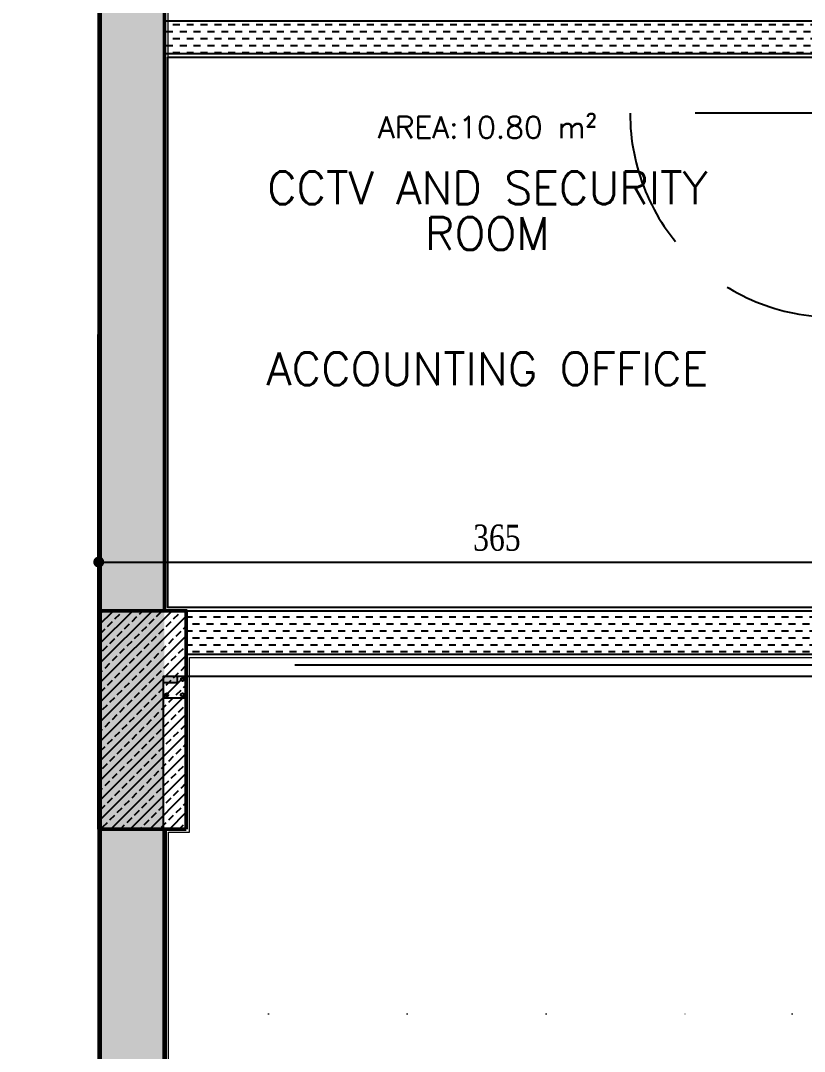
# Model space of a CAD drawing. Extents: x 820 to 5791, y 1495 to 5010.
# Drawn here: x 2018.7 to 2377.8, y 2724.7 to 3196.8 of the extents above; entities that cross this region are included whole.
import ezdxf
from ezdxf.enums import TextEntityAlignment as Align

# ---------------------------------------------------------------- set-up
doc = ezdxf.new("R2010")
doc.units = 0
doc.header["$LTSCALE"] = 20
for name, pattern in [('4118-HT-02-300$0$HIDDEN2', [4.7625, 3.175, -1.5875]), ('CACHE', [0.375, 0.25, -0.125]), ('DOT2', [3.175, 0, -3.175]), ('HIDDEN', [0.375, 0.25, -0.125])]:
    doc.linetypes.add(name, pattern=pattern)
doc.layers.get('DEFPOINTS').update_dxf_attribs({"linetype": 'CONTINUOUS'})
for name, color, linetype, lineweight in [('0_YKA_Dim_int', 183, 'CONTINUOUS', 9), ('_00_TT_PLASTER INTERIOR', 60, 'CONTINUOUS', 0), ('DUVAR', 7, 'CONTINUOUS', 60), ('KOLON', 7, 'CONTINUOUS', 50), ('tefris', 7, 'CONTINUOUS', 13), ('ölç', 63, 'CONTINUOUS', 20)]:
    doc.layers.add(name, color=color, linetype=linetype, lineweight=lineweight)
for name, color, linetype in [('0_YKA_Hidden_Construction', 251, 'HIDDEN'), ('2_V_Wall', 43, 'CONTINUOUS'), ('2_V_Wall_Gasblock', 133, 'CONTINUOUS'), ('accessori ccb', 94, 'CONTINUOUS'), ('Alan', 102, 'CONTINUOUS'), ('Kiriş', 7, 'CONTINUOUS'), ('Oda', 7, 'CONTINUOUS'), ('porta superiore', 5, 'CONTINUOUS'), ('TARAMA', 8, 'CONTINUOUS')]:
    doc.layers.add(name, color=color, linetype=linetype)
doc.layers.add('_00_TT_AREA', color=140, linetype='CONTINUOUS', plot=False)
doc.layers.add('dış ölçü', color=7, linetype='CONTINUOUS', lineweight=20, true_color=0x0d6787)
doc.styles.get("Standard").update_dxf_attribs({"font": 'txttw.shx'})
doc.styles.add('TRS', font='times.ttf', dxfattribs={"width": 0.8})
doc.dimstyles.new('dış ölçü', dxfattribs={"dimtxt": 12, "dimasz": 5, "dimexe": 5, "dimexo": 35, "dimgap": 5, "dimtad": 1, "dimdec": 0, "dimdsep": 46, "dimtxsty": 'TRS', "dimblk": 'DOT', "dimcen": 0, "dimdle": 0.1, "dimclrd": 256, "dimclre": 256, "dimclrt": 73, "dimadec": 0, "dimazin": 0, "dimtfac": 0.3, "dimtdec": 0, "dimtix": 1, "dimtmove": 2, "dimatfit": 3, "dimldrblk": 'DOT', "dimfxl": 1, "dimfxlon": 1, "dimtolj": 1, "dimarcsym": 0})
pattern_1 = [(45, (5164.587, -4629.65), (-4.490128, 4.490128), []), (45, (5169.077, -4629.65), (-4.490128, 4.490128), [3.175, -1.5875])]

# ---------------------------------------------------------------- blocks, each defined once
blk = doc.blocks.new('_Dot')
at = {"layer": 'ölç', "color": 0, "lineweight": -2}
blk.add_line((-0.5, 0), (-1, 0), dxfattribs=at)
at = {"layer": 'ölç', "color": 0, "const_width": 0.5}
blk.add_lwpolyline([(-0.25, 0, 1), (0.25, 0, 1)], format="xyb", close=True, dxfattribs=at)
blk = doc.blocks.new('*D168')
at = {"layer": 'DEFPOINTS', "color": 0, "transparency": 16777216}
for p in [(2059.03, 3686.77), (1894.18, 2926.55), (1894.18, 2926.55)]:
    blk.add_point(p, dxfattribs=at)
at = {"layer": 'dış ölçü', "lineweight": -2, "transparency": 16777216}
for p, q in [((1895.18, 3686.77), (1889.18, 3686.77)), ((1894.18, 3681.77), (1894.18, 2931.55)), ((1894.18, 2926.55), (1899.18, 2926.55))]:
    blk.add_line(p, q, dxfattribs=at)
at = {"layer": 'dış ölçü', "lineweight": -2, "transparency": 16777216, "xscale": 5, "yscale": 5, "zscale": 5}
for p, rotation in [((1894.18, 3686.77), 90), ((1894.18, 2926.55), 270)]:
    blk.add_blockref('_Dot', p, dxfattribs=dict(at, rotation=rotation))
at = {"layer": 'dış ölçü', "color": 73, "transparency": 16777216, "insert": (1883.06, 3306.66), "char_height": 12, "attachment_point": 5, "rotation": 90, "style": 'TRS'}
blk.add_mtext('\\A1;760', dxfattribs=at)
blk = doc.blocks.new('*D170')
at = {"layer": 'DEFPOINTS', "color": 0, "transparency": 16777216}
for p in [(2419.39, 2948.83), (2054.52, 2926.55), (2419.39, 2926.55)]:
    blk.add_point(p, dxfattribs=at)
at = {"layer": 'dış ölçü', "lineweight": -2, "transparency": 16777216}
for p, q in [((2054.52, 2948.83), (2054.52, 2953.83)), ((2419.39, 2948.83), (2419.39, 2953.83)), ((2059.52, 2948.83), (2414.39, 2948.83))]:
    blk.add_line(p, q, dxfattribs=at)
at = {"layer": 'dış ölçü', "lineweight": -2, "transparency": 16777216, "xscale": 5, "yscale": 5, "zscale": 5, "rotation": 180}
blk.add_blockref('_Dot', (2054.52, 2948.83), dxfattribs=at)
at = {"layer": 'dış ölçü', "lineweight": -2, "transparency": 16777216, "xscale": 5, "yscale": 5, "zscale": 5}
blk.add_blockref('_Dot', (2419.39, 2948.83), dxfattribs=at)
at = {"layer": 'dış ölçü', "color": 73, "transparency": 16777216, "insert": (2236.96, 2959.93), "char_height": 12, "attachment_point": 5, "style": 'TRS'}
blk.add_mtext('\\A1;365', dxfattribs=at)
blk = doc.blocks.new('TRHTRHT')
at = {"layer": 'accessori ccb'}
h = blk.add_hatch(color=1, dxfattribs=at)
h.dxf.hatch_style = 1
h.paths.add_polyline_path([(32738.36, 4640.49), (32738.36, 4637.51), (32732.03, 4637.51), (32732.03, 4640.49)])
at = {"layer": 'accessori ccb', "color": 8}
blk.add_lwpolyline([(32732.03, 4640.49), (32742.03, 4640.49), (32742.03, 4630.49), (32732.03, 4630.49), (32732.03, 4640.49)], dxfattribs=at)
blk.add_lwpolyline([(32738.36, 4640.49), (32738.36, 4637.51), (32732.03, 4637.51), (32732.03, 4640.49)], close=True, dxfattribs=at)
for centre in [(32740.7, 4638.97), (32733.51, 4631.95), (32740.7, 4631.95)]:
    blk.add_circle(centre, 0.742, dxfattribs=at)
at = {"layer": 'porta superiore'}
blk.add_lwpolyline([(33077.03, 4640.49), (33077.03, 3868.81), (32732.03, 3868.81), (32732.03, 4640.49)], close=True, dxfattribs=at)
at = {"layer": 'tefris', "color": 136, "linetype": 'DOT2'}
for p, q in [((32780.15, 4485.77), (33020.15, 4485.77)), ((32780.15, 4485.77), (32780.15, 3995.77)), ((33020.15, 4485.77), (33020.15, 3995.77))]:
    blk.add_line(p, q, dxfattribs=at)
blk = doc.blocks.new('mek kap')
at = {"layer": '0_YKA_Hidden_Construction', "linetype": '4118-HT-02-300$0$HIDDEN2', "elevation": 0}
blk.add_lwpolyline([(39330.49, 96833.4), (39330.49, 96926.75)], dxfattribs=at)
at = {"layer": '0_YKA_Hidden_Construction', "linetype": '4118-HT-02-300$0$HIDDEN2'}
blk.add_arc((39330.35, 96833.55, 0), 93.2, 89.9115, 180.1473, dxfattribs=at)

msp = doc.modelspace()

# ---------------------------------------------------------------- hatches: boundary and pattern name
at = {"layer": '2_V_Wall_Gasblock'}
h = msp.add_hatch(dxfattribs=at)
h.set_pattern_fill('DASH', color=256, style=0)
h.set_pattern_definition([(0, (-86551.1742, 16079.1266), (3.175, 3.175), [3.175, -3.175])])
h.paths.add_polyline_path([(2084.68, 3196.79), (2394.18, 3196.77), (2394.18, 3181.66), (2084.68, 3181.67)])
h = msp.add_hatch(dxfattribs=at)
h.set_pattern_fill('DASH', color=256, style=0)
h.set_pattern_definition([(0, (5164.5872, -4629.65), (3.175, 3.175), [3.175, -3.175])])
h.paths.add_polyline_path([(2394.38, 2926.54), (2394.38, 2906.54), (2094.64, 2906.54), (2094.64, 2926.54)])
at = {"layer": 'TARAMA'}
h = msp.add_hatch(dxfattribs=at)
h.set_pattern_fill('ANSI33', color=256)
h.set_pattern_definition([(45, (5164.273, -3903.1485), (-4.490128, 4.490128), []), (45, (5168.763, -3903.1485), (-4.490128, 4.490128), [3.175, -1.5875])])
edge = h.paths.add_edge_path()
edge.add_line((2084.64, 3686.77), (2084.64, 2826.55))
edge.add_line((2084.64, 2826.55), (2054.64, 2826.55))
edge.add_line((2054.64, 2826.55), (2054.96, 3686.77))
h = msp.add_hatch(dxfattribs=at)
h.set_pattern_fill('ANSI33', color=256)
h.set_pattern_definition(pattern_1)
h.paths.add_polyline_path([(2094.64, 2826.54), (2054.64, 2826.54), (2054.64, 2926.54), (2094.64, 2926.54)])
h = msp.add_hatch(dxfattribs=at)
h.set_pattern_fill('ANSI33', color=256)
h.set_pattern_definition(pattern_1)
h.paths.add_polyline_path([(2084.96, 2826.54), (2084.96, 2100.04), (2054.96, 2100.04), (2054.66, 2826.54)])

# ---------------------------------------------------------------- linework, layer by layer
at = {"layer": '2_V_Wall'}
for points in [[(2084.68, 3196.79), (2394.18, 3196.77), (2394.18, 3181.66), (2084.68, 3181.67)], [(2394.38, 2926.54), (2394.38, 2906.54), (2094.64, 2906.54), (2094.64, 2926.54)]]:
    msp.add_lwpolyline(points, close=True, dxfattribs=at)
at = {"layer": '_00_TT_AREA'}
msp.add_lwpolyline([(2084.72, 3686.78), (2084.71, 3196.79), (2394.38, 3196.77), (2394.38, 3726.77)], dxfattribs=at)
msp.add_lwpolyline([(2392.88, 3059.77), (2392.88, 2928.05), (2086.14, 2928.05), (2086.16, 3180.15), (2392.9, 3180.15), (2392.88, 3156.77), (2399.38, 3156.77), (2399.38, 3059.77)], close=True, dxfattribs=at)
at = {"layer": '_00_TT_PLASTER INTERIOR'}
for points in [[(2086.14, 3485.27), (2086.14, 2928.05), (2392.88, 2928.05), (2392.88, 3467.29)], [(2394.38, 3159.77), (2392.88, 3159.77), (2392.88, 2928.05), (2086.14, 2928.05), (2086.16, 3180.15), (2392.9, 3180.15), (2392.88, 3156.77), (2394.38, 3156.77)], [(2086.46, 2100.04), (2086.46, 2825.04), (2096.14, 2825.04), (2096.14, 2905.04), (2392.88, 2905.04), (2392.88, 2890.04), (2432.68, 2890.04), (2432.68, 2100.04)]]:
    msp.add_lwpolyline(points, dxfattribs=at)
at = {"layer": 'DUVAR'}
msp.add_lwpolyline([(2054.96, 4825.68), (5556.89, 4825.68), (4097.11, 1745.04), (2054.96, 1745.04)], close=True, dxfattribs=at)
at = {"layer": 'Kiriş', "color": 4, "linetype": 'CACHE', "lineweight": -3, "ltscale": 50}
msp.add_lwpolyline([(2394.38, 2901.54), (2094.64, 2901.54), (2094.64, 2926.54), (2394.38, 2926.54)], close=True, dxfattribs=at)
at = {"layer": 'KOLON'}
for points in [[(2084.72, 3686.77), (2084.64, 2926.55), (2054.64, 2926.55), (2054.96, 3686.77), (2084.64, 3686.77)], [(2084.96, 2826.54), (2084.96, 2100.04), (2054.96, 2100.04), (2054.66, 2826.54), (2084.96, 2826.54)]]:
    msp.add_lwpolyline(points, dxfattribs=at)
msp.add_lwpolyline([(2094.64, 2826.54), (2054.64, 2826.54), (2054.64, 2926.54), (2094.64, 2926.54)], close=True, dxfattribs=at)

# ---------------------------------------------------------------- block references
at = {"layer": '0_YKA_Dim_int', "rotation": 89.99999999999991}
msp.add_blockref('mek kap', (99224.74, -36176.11, 0), dxfattribs=at)
at = {"layer": 'DUVAR'}
msp.add_blockref('TRHTRHT', (-30647.85, -1743.94), dxfattribs=at)

# ---------------------------------------------------------------- texts
at = {"layer": 'Alan'}
msp.add_text('AREA:10.80 m²', height=10, dxfattribs=at).set_placement((2232.63, 3142.95), align=Align.CENTER)
at = {"layer": 'Oda'}
for s, p in [('CCTV AND SECURITY', (2232.63, 3112.72)), ('ROOM', (2232.63, 3091.78)), ('ACCOUNTING OFFICE', (2232.63, 3029.88))]:
    msp.add_text(s, height=15, dxfattribs=at).set_placement(p, align=Align.CENTER)

# ---------------------------------------------------------------- dimensions: what is measured, and where the dimension line sits
at = {"layer": 'dış ölçü'}
dim = msp.add_linear_dim(base=(1894.18, 2926.55), p1=(2059.03, 3686.77), p2=(1894.18, 2926.55), angle=90, dimstyle='dış ölçü', dxfattribs=at)
dim.commit()
dim.dimension.update_dxf_attribs({"geometry": '*D168', "text_midpoint": (1883.06, 3306.66)})
dim = msp.add_linear_dim(base=(2419.39, 2948.83), p1=(2054.52, 2926.55), p2=(2419.39, 2926.55), dimstyle='dış ölçü', dxfattribs=at)
dim.commit()
dim.dimension.update_dxf_attribs({"geometry": '*D170', "text_midpoint": (2236.96, 2959.93)})

doc.saveas('drawing.dxf')
